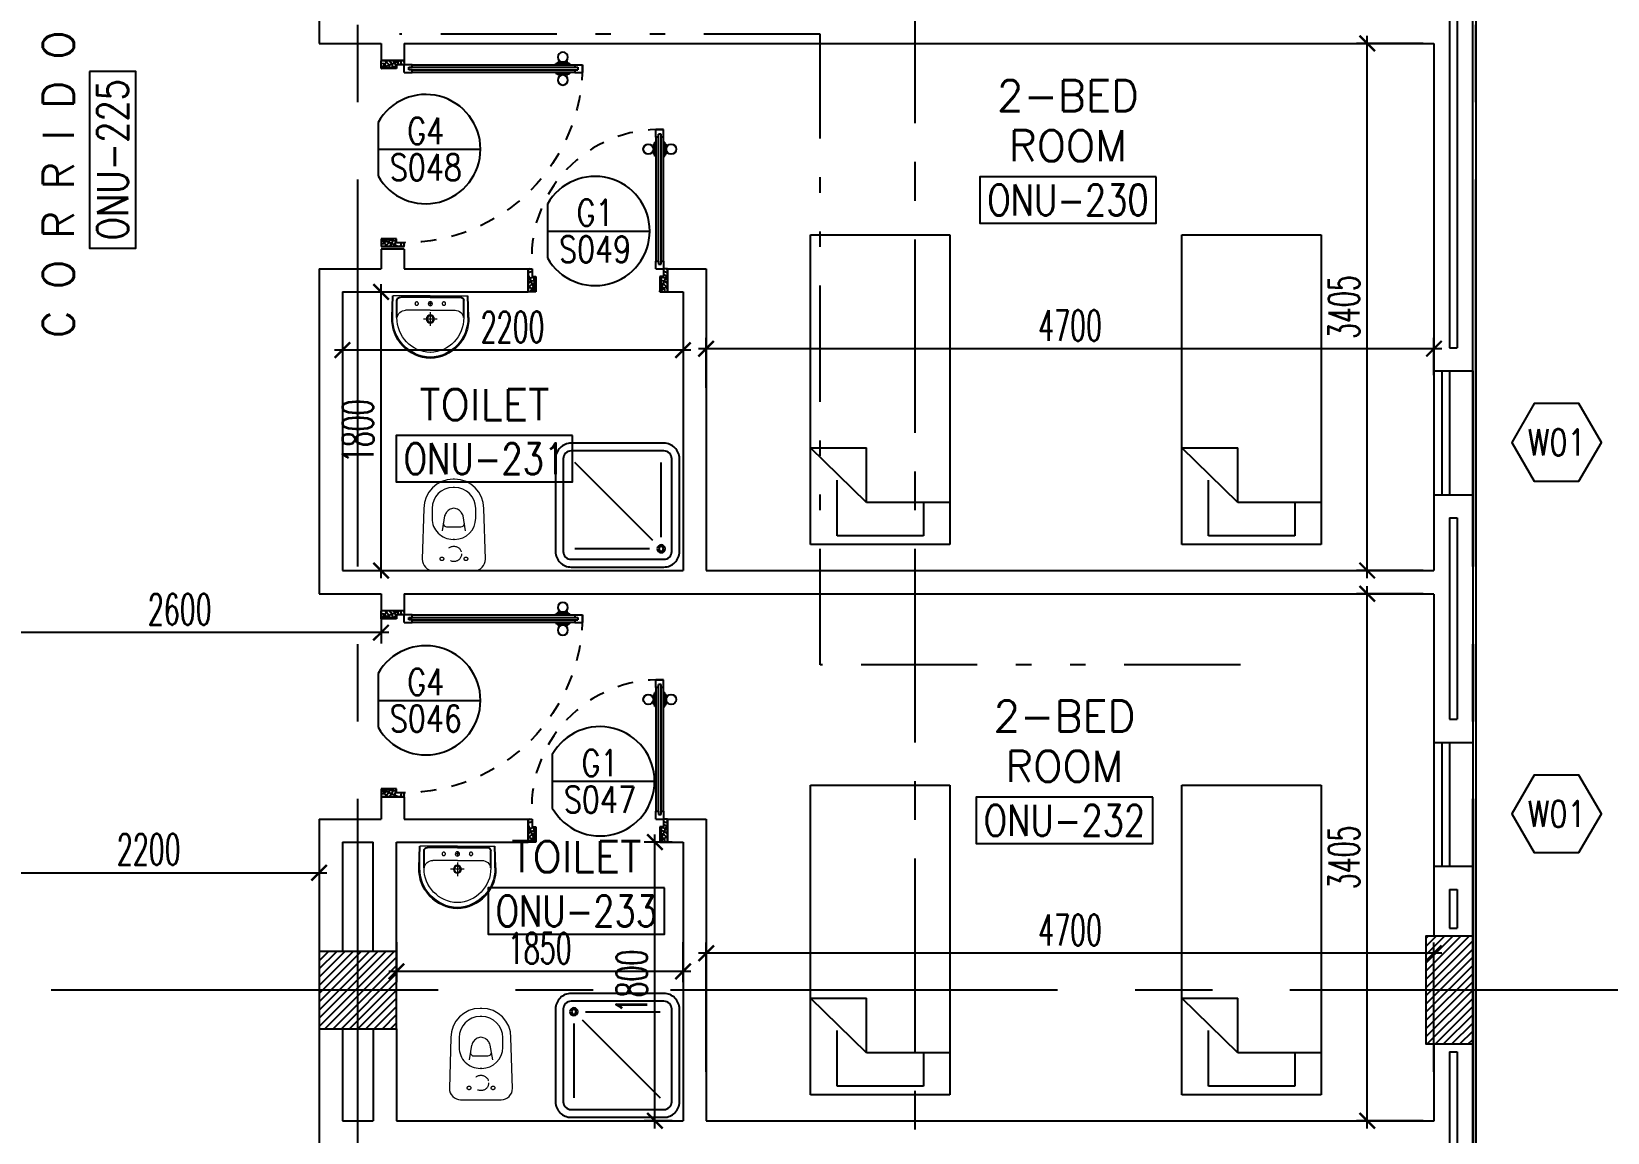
# Model space of a CAD drawing. Extents: x 88808.2 to 88899.2, y 39921.6 to 40001.1.
# Drawn here: x 88883.86 to 88894.04, y 39941.96 to 39949.07 of the extents above; entities that cross this region are included whole.
import ezdxf
from ezdxf.enums import TextEntityAlignment as Align

# ---------------------------------------------------------------- set-up
doc = ezdxf.new("R2010")
doc.units = 0
doc.header["$MEASUREMENT"] = 0
doc.header["$PDMODE"] = 34
for name, pattern in [('2DASHES', [1.7, 0.75, -0.25, 0.1, -0.25, 0.1, -0.25]), ('CENTER', [2, 1.25, -0.25, 0.25, -0.25]), ('CENTERX2', [4, 2.5, -0.5, 0.5, -0.5]), ('DASHED', [0.75, 0.5, -0.25]), ('HIDDEN', [0.375, 0.25, -0.125]), ('HIDDEN2', [0.1875, 0.125, -0.0625])]:
    doc.linetypes.add(name, pattern=pattern)
doc.layers.get('0').update_dxf_attribs({"linetype": 'CONTINUOUS'})
doc.layers.get('DEFPOINTS').update_dxf_attribs({"linetype": 'CONTINUOUS'})
for name, color, linetype in [('AXES', 11, 'CENTERX2'), ('AXES1', 11, 'CENTER'), ('COL', 2, 'CONTINUOUS'), ('DIM', 4, 'CONTINUOUS'), ('DOOR', 7, 'CONTINUOUS'), ('DOOR-CR', 4, 'CONTINUOUS'), ('DOOR-NO', 3, 'CONTINUOUS'), ('FIX', 3, 'CONTINUOUS'), ('FUR', 4, 'CONTINUOUS'), ('HAT', 8, 'CONTINUOUS'), ('IND-ES-L', 6, '2DASHES'), ('INSUL', 4, 'CONTINUOUS'), ('ME-FIX', 7, 'CONTINUOUS'), ('RM-BOX', 4, 'CONTINUOUS'), ('RM-NAME', 2, 'CONTINUOUS'), ('RM-NO', 2, 'CONTINUOUS'), ('ROOF', 7, 'CONTINUOUS'), ('WALL', 2, 'CONTINUOUS'), ('WIN', 3, 'CONTINUOUS'), ('WIN-BOX', 3, 'CONTINUOUS'), ('WIN-NO', 5, 'CONTINUOUS')]:
    doc.layers.add(name, color=color, linetype=linetype)
doc.styles.add('ROMANS', font='ROMANS.shx', dxfattribs={"width": 0.6})
doc.dimstyles.new('STANDARD in', dxfattribs={"dimtxt": 0.2, "dimasz": 0.1, "dimexe": 0.07, "dimexo": 0.07, "dimgap": 0.05, "dimtad": 1, "dimdec": 0, "dimlfac": 1000, "dimzin": 0, "dimdsep": 46, "dimtxsty": 'ROMANS', "dimblk": 'ARCHTICK', "dimcen": 0.05, "dimdle": 0.05, "dimclrd": 4, "dimclre": 4, "dimclrt": 2, "dimadec": 0, "dimazin": 0, "dimtfac": 1, "dimtdec": 0, "dimtmove": 2, "dimatfit": 3, "dimfxl": 0, "dimtolj": 1, "dimtzin": 0, "dimarcsym": 0})

# ---------------------------------------------------------------- blocks, each defined once
blk = doc.blocks.new('_ARCHTICK')
at = {"color": 0, "linetype": 'ByBlock', "const_width": 0.15}
blk.add_lwpolyline([(-0.5, -0.5), (0.5, 0.5)], dxfattribs=at)
blk = doc.blocks.new('*D252')
at = {"layer": 'DEFPOINTS', "color": 0, "linetype": 'Continuous'}
for p in [(88883.52, 39945.44), (88886.12, 39945.44), (88883.52, 39945.189)]:
    blk.add_point(p, dxfattribs=at)
at = {"layer": 'DIM', "color": 4, "linetype": 'Continuous', "lineweight": -2}
for p, q in [((88883.52, 39945.37), (88883.52, 39945.119)), ((88886.12, 39945.37), (88886.12, 39945.119)), ((88886.17, 39945.189), (88883.47, 39945.189))]:
    blk.add_line(p, q, dxfattribs=at)
at = {"layer": 'DIM', "color": 4, "linetype": 'Continuous', "lineweight": -2, "xscale": 0.1, "yscale": 0.1, "zscale": 0.1, "rotation": 180}
blk.add_blockref('_ARCHTICK', (88883.52, 39945.189), dxfattribs=at)
at = {"layer": 'DIM', "color": 4, "linetype": 'Continuous', "lineweight": -2, "xscale": 0.1, "yscale": 0.1, "zscale": 0.1}
blk.add_blockref('_ARCHTICK', (88886.12, 39945.189), dxfattribs=at)
at = {"layer": 'DIM', "color": 2, "linetype": 'Continuous', "insert": (88884.82, 39945.339), "char_height": 0.2, "attachment_point": 5, "style": 'ROMANS'}
blk.add_mtext('\\A1;2600', dxfattribs=at)
blk = doc.blocks.new('*D584')
at = {"layer": 'DEFPOINTS', "color": 0, "linetype": 'Continuous'}
for p in [(88883.52, 39943.907), (88885.72, 39943.712), (88885.72, 39943.638)]:
    blk.add_point(p, dxfattribs=at)
at = {"layer": 'DIM', "color": 4, "linetype": 'Continuous', "lineweight": -2}
for p, q in [((88883.52, 39943.837), (88883.52, 39943.568)), ((88883.47, 39943.638), (88885.77, 39943.638)), ((88885.72, 39943.642), (88885.72, 39943.568))]:
    blk.add_line(p, q, dxfattribs=at)
at = {"layer": 'DIM', "color": 4, "linetype": 'Continuous', "lineweight": -2, "xscale": 0.1, "yscale": 0.1, "zscale": 0.1, "rotation": 180}
blk.add_blockref('_ARCHTICK', (88883.52, 39943.638), dxfattribs=at)
at = {"layer": 'DIM', "color": 4, "linetype": 'Continuous', "lineweight": -2, "xscale": 0.1, "yscale": 0.1, "zscale": 0.1}
blk.add_blockref('_ARCHTICK', (88885.72, 39943.638), dxfattribs=at)
at = {"layer": 'DIM', "color": 2, "linetype": 'Continuous', "insert": (88884.62, 39943.788), "char_height": 0.2, "attachment_point": 5, "style": 'ROMANS'}
blk.add_mtext('\\A1;2200', dxfattribs=at)
blk = doc.blocks.new('*D209')
at = {"layer": 'DEFPOINTS', "color": 0, "linetype": 'Continuous'}
for p in [(88885.87, 39947.39), (88886.121, 39947.39), (88885.87, 39945.59)]:
    blk.add_point(p, dxfattribs=at)
at = {"layer": 'DIM', "color": 4, "linetype": 'Continuous', "lineweight": -2}
for p, q in [((88886.121, 39945.54), (88886.121, 39947.44)), ((88885.94, 39947.39), (88886.191, 39947.39)), ((88885.94, 39945.59), (88886.191, 39945.59))]:
    blk.add_line(p, q, dxfattribs=at)
at = {"layer": 'DIM', "color": 4, "linetype": 'Continuous', "lineweight": -2, "xscale": 0.1, "yscale": 0.1, "zscale": 0.1}
for p, rotation in [((88886.121, 39947.39), 90), ((88886.121, 39945.59), 270)]:
    blk.add_blockref('_ARCHTICK', p, dxfattribs=dict(at, rotation=rotation))
at = {"layer": 'DIM', "color": 2, "linetype": 'Continuous', "insert": (88885.971, 39946.49), "char_height": 0.2, "attachment_point": 5, "rotation": 90, "style": 'ROMANS'}
blk.add_mtext('\\A1;1800', dxfattribs=at)
blk = doc.blocks.new('*D388')
at = {"layer": 'DEFPOINTS', "color": 0, "linetype": 'Continuous'}
for p in [(88885.87, 39947.014), (88885.87, 39947.014), (88888.07, 39947.014)]:
    blk.add_point(p, dxfattribs=at)
at = {"layer": 'DIM', "color": 4, "linetype": 'Continuous', "lineweight": -2}
blk.add_line((88888.12, 39947.014), (88885.82, 39947.014), dxfattribs=at)
at = {"layer": 'DIM', "color": 4, "linetype": 'Continuous', "lineweight": -2, "xscale": 0.1, "yscale": 0.1, "zscale": 0.1, "rotation": 180}
blk.add_blockref('_ARCHTICK', (88885.87, 39947.014), dxfattribs=at)
at = {"layer": 'DIM', "color": 4, "linetype": 'Continuous', "lineweight": -2, "xscale": 0.1, "yscale": 0.1, "zscale": 0.1}
blk.add_blockref('_ARCHTICK', (88888.07, 39947.014), dxfattribs=at)
at = {"layer": 'DIM', "color": 2, "linetype": 'Continuous', "insert": (88886.97, 39947.164), "char_height": 0.2, "attachment_point": 5, "style": 'ROMANS'}
blk.add_mtext('\\A1;2200', dxfattribs=at)
blk = doc.blocks.new('*D389')
at = {"layer": 'DEFPOINTS', "color": 0, "linetype": 'Continuous'}
for p in [(88888.22, 39947.023), (88892.92, 39946.783), (88888.22, 39946.7)]:
    blk.add_point(p, dxfattribs=at)
at = {"layer": 'DIM', "color": 4, "linetype": 'Continuous', "lineweight": -2}
for p, q in [((88892.97, 39947.023), (88888.17, 39947.023)), ((88888.22, 39946.77), (88888.22, 39947.093)), ((88892.92, 39946.853), (88892.92, 39947.093))]:
    blk.add_line(p, q, dxfattribs=at)
at = {"layer": 'DIM', "color": 4, "linetype": 'Continuous', "lineweight": -2, "xscale": 0.1, "yscale": 0.1, "zscale": 0.1, "rotation": 180}
blk.add_blockref('_ARCHTICK', (88888.22, 39947.023), dxfattribs=at)
at = {"layer": 'DIM', "color": 4, "linetype": 'Continuous', "lineweight": -2, "xscale": 0.1, "yscale": 0.1, "zscale": 0.1}
blk.add_blockref('_ARCHTICK', (88892.92, 39947.023), dxfattribs=at)
at = {"layer": 'DIM', "color": 2, "linetype": 'Continuous', "insert": (88890.57, 39947.173), "char_height": 0.2, "attachment_point": 5, "style": 'ROMANS'}
blk.add_mtext('\\A1;4700', dxfattribs=at)
blk = doc.blocks.new('*D207')
at = {"layer": 'DEFPOINTS', "color": 0, "linetype": 'Continuous'}
for p in [(88887.889, 39943.835), (88888.07, 39943.835), (88888.07, 39942.035)]:
    blk.add_point(p, dxfattribs=at)
at = {"layer": 'DIM', "color": 4, "linetype": 'Continuous', "lineweight": -2}
for p, q in [((88887.889, 39941.985), (88887.889, 39943.885)), ((88888, 39943.835), (88887.819, 39943.835)), ((88888, 39942.035), (88887.819, 39942.035))]:
    blk.add_line(p, q, dxfattribs=at)
at = {"layer": 'DIM', "color": 4, "linetype": 'Continuous', "lineweight": -2, "xscale": 0.1, "yscale": 0.1, "zscale": 0.1}
for p, rotation in [((88887.889, 39943.835), 90), ((88887.889, 39942.035), 270)]:
    blk.add_blockref('_ARCHTICK', p, dxfattribs=dict(at, rotation=rotation))
at = {"layer": 'DIM', "color": 2, "linetype": 'Continuous', "insert": (88887.739, 39942.935), "char_height": 0.2, "attachment_point": 5, "rotation": 90, "style": 'ROMANS'}
blk.add_mtext('\\A1;1800', dxfattribs=at)
blk = doc.blocks.new('*D383')
at = {"layer": 'DEFPOINTS', "color": 0, "linetype": 'Continuous'}
for p in [(88886.22, 39943.26), (88888.07, 39943.26), (88886.22, 39943)]:
    blk.add_point(p, dxfattribs=at)
at = {"layer": 'DIM', "color": 4, "linetype": 'Continuous', "lineweight": -2}
for p, q in [((88886.22, 39943.19), (88886.22, 39942.93)), ((88888.07, 39943.19), (88888.07, 39942.93)), ((88888.12, 39943), (88886.17, 39943))]:
    blk.add_line(p, q, dxfattribs=at)
at = {"layer": 'DIM', "color": 4, "linetype": 'Continuous', "lineweight": -2, "xscale": 0.1, "yscale": 0.1, "zscale": 0.1, "rotation": 180}
blk.add_blockref('_ARCHTICK', (88886.22, 39943), dxfattribs=at)
at = {"layer": 'DIM', "color": 4, "linetype": 'Continuous', "lineweight": -2, "xscale": 0.1, "yscale": 0.1, "zscale": 0.1}
blk.add_blockref('_ARCHTICK', (88888.07, 39943), dxfattribs=at)
at = {"layer": 'DIM', "color": 2, "linetype": 'Continuous', "insert": (88887.145, 39943.15), "char_height": 0.2, "attachment_point": 5, "style": 'ROMANS'}
blk.add_mtext('\\A1;1850', dxfattribs=at)
blk = doc.blocks.new('*D206')
at = {"layer": 'DEFPOINTS', "color": 0, "linetype": 'Continuous'}
for p in [(88888.22, 39943.118), (88888.22, 39942.281), (88892.92, 39942.281)]:
    blk.add_point(p, dxfattribs=at)
at = {"layer": 'DIM', "color": 4, "linetype": 'Continuous', "lineweight": -2}
for p, q in [((88888.22, 39942.351), (88888.22, 39943.188)), ((88892.92, 39942.351), (88892.92, 39943.188)), ((88892.97, 39943.118), (88888.17, 39943.118))]:
    blk.add_line(p, q, dxfattribs=at)
at = {"layer": 'DIM', "color": 4, "linetype": 'Continuous', "lineweight": -2, "xscale": 0.1, "yscale": 0.1, "zscale": 0.1, "rotation": 180}
blk.add_blockref('_ARCHTICK', (88888.22, 39943.118), dxfattribs=at)
at = {"layer": 'DIM', "color": 4, "linetype": 'Continuous', "lineweight": -2, "xscale": 0.1, "yscale": 0.1, "zscale": 0.1}
blk.add_blockref('_ARCHTICK', (88892.92, 39943.118), dxfattribs=at)
at = {"layer": 'DIM', "color": 2, "linetype": 'Continuous', "insert": (88890.57, 39943.268), "char_height": 0.2, "attachment_point": 5, "style": 'ROMANS'}
blk.add_mtext('\\A1;4700', dxfattribs=at)
blk = doc.blocks.new('SHR1')
at = {"layer": 'FIX'}
for p, q in [((-196, 196), (-700, 700)), ((-143, 218), (-143, 700)), ((-218, 143), (-700, 143))]:
    blk.add_line(p, q, dxfattribs=at)
for points in [[(-825, 125), (-825, 725, -0.414214), (-725, 825), (-125, 825, -0.414214), (-25, 725), (-25, 125, -0.414214), (-125, 25), (-725, 25, -0.414214)], [(-775, 125), (-775, 725, -0.414214), (-725, 775), (-125, 775, -0.414214), (-75, 725), (-75, 125, -0.414214), (-125, 75), (-725, 75, -0.414214)]]:
    blk.add_lwpolyline(points, format="xyb", close=True, dxfattribs=at)
for radius in [25, 15]:
    blk.add_circle((-143, 143), radius, dxfattribs=at)
blk = doc.blocks.new('WC1')
at = {"layer": 'FIX', "lineweight": 20}
for p, q in [((-210, 204), (-538, 194)), ((-475, 141), (-538, 141)), ((-727, 5), (-727, -5)), ((-674, 5), (-674, -5)), ((-534, 24), (-540, 0)), ((-540, 0), (-534, -24)), ((-395, 76), (-490, 60)), ((-339, 5), (-339, -5)), ((-490, -60), (-395, -76)), ((-538, -141), (-475, -141)), ((-538, -194), (-210, -204))]:
    blk.add_line(p, q, dxfattribs=at)
at = {"layer": 'FIX', "linetype": 'Continuous', "lineweight": 20}
blk.add_line((-420, -47), (-420, 45), dxfattribs=at)
at = {"layer": 'FIX', "lineweight": 20}
blk.add_lwpolyline([(-213, -204), (-210, -204, 0.414214), (-137, -131), (-137, 0), (-137, 131, 0.414214), (-210, 204)], format="xyb", dxfattribs=at)
at = {"layer": 'FIX', "linetype": 'HIDDEN2', "lineweight": 20, "ltscale": 0.3}
blk.add_circle((-245, 0), 49.8, dxfattribs=at)
at = {"layer": 'FIX', "linetype": 'HIDDEN', "lineweight": 20, "ltscale": 0.05}
for centre in [(-213, 78), (-213, -77)]:
    blk.add_circle(centre, 11.6, dxfattribs=at)
at = {"layer": 'FIX', "lineweight": 20}
for centre, radius, start, end in [((-538, 5), 189, 90, 180), ((-538, 5), 136, 90, 180), ((-475, 5), 136, 360, 90), ((-473, -7), 68.2, 128.9242, 152.8468), ((-464, -18), 82, 108.496, 128.9242), ((-538, -5), 189, 180, 270), ((-538, -5), 136, 180, 270), ((-473, 7), 68.2, 207.1532, 231.0758), ((-464, 18), 82, 231.0758, 251.504), ((-475, -5), 136, 270, 0)]:
    blk.add_arc(centre, radius, start, end, dxfattribs=at)
at = {"layer": 'FIX', "linetype": 'Continuous', "lineweight": 20}
for centre, start, end in [((-443, 46), 357.6662, 91.6121), ((-442, -46), 268.3879, 2.3338)]:
    blk.add_arc(centre, 22.3, start, end, dxfattribs=at)
blk = doc.blocks.new('LAV1')
at = {"layer": 'FIX', "linetype": 'DASHED', "lineweight": 20, "ltscale": 0.05}
for p, q in [((0, 170), (0, 270)), ((0, 170), (0, 270)), ((50, 220), (-50, 220))]:
    blk.add_line(p, q, dxfattribs=at)
at = {"layer": 'FIX', "linetype": 'ByBlock', "ltscale": 0.3}
for p, q in [((-280, 210), (-275, 50)), ((-245, 210), (-245, 85)), ((245, 210), (245, 85)), ((280, 210), (275, 50)), ((0, 60), (-220, 60)), ((0, 60), (220, 60))]:
    blk.add_line(p, q, dxfattribs=at)
at = {"layer": 'FIX', "linetype": 'Continuous', "lineweight": 20}
for p, q in [((-275, 210), (-275, 50)), ((0, 155), (-181, 155)), ((0, 155), (181, 155)), ((275, 210), (275, 50)), ((0, 50), (-275, 50)), ((0, 50), (-252, 50)), ((0, 50), (275, 50)), ((0, 50), (252, 50))]:
    blk.add_line(p, q, dxfattribs=at)
at = {"layer": 'FIX', "lineweight": 20}
for p, q in [((0, 92), (0, 123)), ((16, 107), (-15, 107))]:
    blk.add_line(p, q, dxfattribs=at)
for centre, radius in [((0, 220), 29.5), ((0, 220), 22.5), ((0, 107), 15.5)]:
    blk.add_circle(centre, radius, dxfattribs=at)
at = {"layer": 'FIX', "linetype": 'HIDDEN', "lineweight": 20, "ltscale": 0.05}
for centre in [(-100, 107), (100, 107)]:
    blk.add_circle(centre, 12.4, dxfattribs=at)
at = {"layer": 'FIX', "linetype": 'ByBlock', "ltscale": 0.3}
for centre, radius, start, end in [((7, 220), 287, 91.3776, 182.0064), ((-7, 220), 287, 357.9936, 88.6224), ((-220, 85), 24.9, 179.7021, 269.9486), ((220, 85), 24.9, 270.0514, 0.2979)]:
    blk.add_arc(centre, radius, start, end, dxfattribs=at)
at = {"layer": 'FIX', "linetype": 'Continuous', "lineweight": 20}
for centre, radius, start, end in [((8, 217), 283, 91.6988, 181.351), ((8, 212), 253, 91.7328, 180.4884), ((-8, 217), 283, 358.649, 88.3012), ((-8, 212), 253, 359.5116, 88.2672), ((-179, 222), 66.9, 190.2006, 268.0786), ((179, 222), 66.9, 271.9214, 349.7994)]:
    blk.add_arc(centre, radius, start, end, dxfattribs=at)
blk = doc.blocks.new('RM1')
at = {"layer": 'RM-BOX'}
blk.add_lwpolyline([(570, -200), (-570, -200), (-570, -500), (570, -500)], close=True, dxfattribs=at)
at = {"layer": 'RM-NAME', "style": 'ROMANS'}
for tag, p in [('ROOMNAME1', (0, 324)), ('ROOMNAME2', (0, 0))]:
    blk.add_attdef(tag, text='', height=200, dxfattribs=at).set_placement(p, align=Align.MIDDLE)
at = {"layer": 'RM-NO', "style": 'ROMANS', "width": 0.8}
blk.add_attdef('ROOMNO', text='', height=200, dxfattribs=at).set_placement((0, -350), align=Align.MIDDLE)
blk = doc.blocks.new('DOOR90')
at = {"layer": 'DOOR', "linetype": 'ByBlock'}
for p, q in [((0, 0), (-150, 0)), ((-200, -25), (-1000, -25)), ((-200, -42), (-1000, -42)), ((-200, -58), (-1000, -58)), ((-1000, -75), (-200, -75))]:
    blk.add_line(p, q, dxfattribs=at)
at = {"layer": 'DOOR', "color": 0, "linetype": 'ByBlock'}
for p, q in [((-150, 0), (-150, -25)), ((-150, 0), (0, 0)), ((0, -50), (0, 0)), ((-1050, -25), (-1050, -75)), ((-1050, -75), (-1050, -25)), ((-1000, -25), (-1050, -25)), ((-1000, -75), (-1050, -75)), ((-1020, -42), (-1020, -58)), ((-1000, -42), (-1020, -42)), ((-1000, -58), (-1020, -58)), ((-1000, -25), (-1000, -42)), ((-1000, -58), (-1000, -75)), ((-968, -25), (-968, -18)), ((-878, -18), (-968, -18)), ((-968, -75), (-968, -82)), ((-878, -82), (-968, -82)), ((-955, -18), (-955, -9)), ((-955, -9), (-890, -9)), ((-955, -18), (-890, -18)), ((-955, -82), (-955, -91)), ((-955, -82), (-890, -82)), ((-955, -91), (-890, -91)), ((-890, -18), (-890, -9)), ((-890, -82), (-890, -91)), ((-878, -25), (-878, -18)), ((-878, -75), (-878, -82)), ((-200, -42), (-200, -25)), ((-200, -25), (-150, -25)), ((-180, -42), (-200, -42)), ((-200, -75), (-200, -58)), ((-200, -58), (-180, -58)), ((-150, -75), (-200, -75)), ((-180, -58), (-180, -42)), ((-150, -75), (-150, -25)), ((-150, -25), (-100, -25)), ((-100, -25), (-100, -50)), ((-100, -50), (0, -50)), ((-150, -900), (-150, -875)), ((-150, -875), (-100, -875)), ((0, -900), (-150, -900)), ((-150, -900), (0, -900)), ((-100, -850), (0, -850)), ((-100, -875), (-100, -850)), ((0, -850), (0, -900))]:
    blk.add_line(p, q, dxfattribs=at)
at = {"layer": 'DOOR', "color": 9, "linetype": 'ByBlock'}
for p, q in [((0, -50), (-114, 0)), ((0, -50), (-40, 0)), ((0, -50), (-100, -37)), ((0, -850), (-114, -900)), ((0, -850), (-100, -863)), ((0, -850), (-40, -900))]:
    blk.add_line(p, q, dxfattribs=at)
at = {"layer": 'DOOR', "color": 0, "linetype": 'ByBlock'}
for centre in [(-923, 24), (-923, -124)]:
    blk.add_circle(centre, 32.4, dxfattribs=at)
at = {"layer": 'DOOR', "color": 9, "linetype": 'ByBlock'}
for centre, radius, start, end in [((0, -50), 74.4, 137.7764, 180), ((0, -50), 54.4, 113.2074, 180), ((0, -50), 154, 161.1053, 166.2858), ((0, -50), 134, 158.1598, 169.28), ((0, -50), 114, 154.0838, 167.3774), ((0, -50), 94.4, 148.0182, 180), ((0, -50), 34.4, 90, 180), ((0, -50), 14.4, 90, 180), ((0, -850), 154, 193.7142, 198.8947), ((0, -850), 134, 190.72, 201.8402), ((0, -850), 94.4, 180, 211.9818), ((0, -850), 74.4, 180, 222.2236), ((0, -850), 54.4, 180, 246.7926), ((0, -850), 34.4, 180, 270), ((0, -850), 14.4, 180, 270)]:
    blk.add_arc(centre, radius, start, end, dxfattribs=at)
at = {"layer": 'DOOR', "linetype": 'HIDDEN', "ltscale": 0.5}
blk.add_arc((-222, -50), 828, 178.2701, 275.003, dxfattribs=at)
blk = doc.blocks.new('AH20A')
at = {"layer": 'FUR'}
for p, q in [((0, 0.5), (0, -0.5)), ((1, 0.5), (0, 0.5)), ((0.1358, 0.5), (0.1358, -0.0987)), ((1, -0.5), (1, 0.5)), ((0.1358, 0.3112), (0.0277, 0.3112)), ((0.0277, 0.3112), (0.0277, -0.3087)), ((0.1358, -0.0987), (0.3125, -0.5)), ((0.1358, -0.0987), (0.3125, -0.0987)), ((0.3125, -0.5), (0.3125, -0.0987)), ((0.0277, -0.3087), (0.2076, -0.3087)), ((0, -0.5), (1, -0.5))]:
    blk.add_line(p, q, dxfattribs=at)
blk = doc.blocks.new('DOOR100')
at = {"layer": 'DOOR', "color": 0, "linetype": 'ByBlock'}
for p, q in [((-76, 1251), (-76, 1301)), ((-76, 1301), (-26, 1301)), ((-26, 1301), (-76, 1301)), ((-59, 1251), (-76, 1251)), ((-59, 1251), (-59, 1271)), ((-43, 1271), (-59, 1271)), ((-43, 1251), (-43, 1271)), ((-26, 1251), (-43, 1251)), ((-26, 1251), (-26, 1301)), ((-92, 1206), (-92, 1141)), ((-83, 1206), (-92, 1206)), ((-83, 1141), (-92, 1141)), ((-83, 1129), (-83, 1219)), ((-76, 1219), (-83, 1219)), ((-83, 1206), (-83, 1141)), ((-76, 1129), (-83, 1129)), ((-26, 1219), (-19, 1219)), ((-26, 1129), (-19, 1129)), ((-19, 1129), (-19, 1219)), ((-19, 1206), (-19, 1141)), ((-19, 1206), (-10, 1206)), ((-19, 1141), (-10, 1141)), ((-10, 1206), (-10, 1141)), ((-1201, 0), (-1201, 150)), ((-1201, 150), (-1176, 150)), ((-1201, 150), (-1201, 0)), ((-1176, 150), (-1176, 100)), ((-76, 200), (-59, 200)), ((-76, 150), (-76, 200)), ((-76, 150), (-26, 150)), ((-59, 200), (-59, 180)), ((-59, 180), (-43, 180)), ((-43, 200), (-26, 200)), ((-43, 180), (-43, 200)), ((-26, 200), (-26, 150)), ((-1, 150), (-26, 150)), ((-26, 150), (-26, 100)), ((-1, 150), (-1, 0)), ((-1151, 0), (-1201, 0)), ((-1176, 100), (-1151, 100)), ((-1151, 100), (-1151, 0)), ((-51, 100), (-51, 0)), ((-26, 100), (-51, 100)), ((-51, 0), (-1, 0))]:
    blk.add_line(p, q, dxfattribs=at)
at = {"layer": 'DOOR', "linetype": 'ByBlock'}
for p, q in [((-76, 1251), (-76, 200)), ((-59, 200), (-59, 1251)), ((-43, 200), (-43, 1251)), ((-26, 200), (-26, 1251))]:
    blk.add_line(p, q, dxfattribs=at)
at = {"layer": 'DOOR', "color": 9, "linetype": 'ByBlock'}
for p, q in [((-1151, 0), (-1201, 114)), ((-51, 0), (-1, 114)), ((-1151, 0), (-1201, 40)), ((-1151, 0), (-1164, 100)), ((-51, 0), (-38, 100)), ((-51, 0), (-1, 40))]:
    blk.add_line(p, q, dxfattribs=at)
at = {"layer": 'DOOR', "color": 0, "linetype": 'ByBlock'}
for centre in [(-125, 1174), (22, 1174)]:
    blk.add_circle(centre, 32.4, dxfattribs=at)
at = {"layer": 'DOOR', "linetype": 'HIDDEN', "ltscale": 0.5}
blk.add_arc((-27, 152), 1149, 89.961, 180.0931, dxfattribs=at)
at = {"layer": 'DOOR', "color": 9, "linetype": 'ByBlock'}
for centre, radius, start, end in [((-1151, 0), 154, 103.7142, 108.8947), ((-1151, 0), 134, 100.72, 111.8402), ((-51, 0), 134, 68.1598, 79.28), ((-51, 0), 114, 64.0838, 77.3774), ((-51, 0), 154, 71.1053, 76.2858), ((-1151, 0), 94.4, 90, 121.9818), ((-1151, 0), 74.4, 90, 132.2236), ((-1151, 0), 54.4, 90, 156.7926), ((-1151, 0), 34.4, 90, 180), ((-1151, 0), 14.4, 90, 180), ((-51, 0), 94.4, 58.0182, 90), ((-51, 0), 74.4, 47.7764, 90), ((-51, 0), 54.4, 23.2074, 90), ((-51, 0), 34.4, 0, 90), ((-51, 0), 14.4, 0, 90)]:
    blk.add_arc(centre, radius, start, end, dxfattribs=at)
blk = doc.blocks.new('DD1')
at = {"layer": 'DOOR-CR'}
blk.add_line((-308, 0), (353, 0), dxfattribs=at)
blk.add_lwpolyline([(-308, -173, 3.820224), (-308, 173)], format="xyb", close=True, dxfattribs=at)
at = {"layer": 'DOOR-NO', "style": 'ROMANS', "width": 0.8}
for tag, p in [('G', (0, 142)), ('000', (0, -141))]:
    blk.add_attdef(tag, text='', height=204, dxfattribs=at).set_placement(p, align=Align.MIDDLE)
blk = doc.blocks.new('COL50')
at = {"layer": 'COL'}
blk.add_lwpolyline([(-250, 250), (-250, -250), (250, -250), (250, 250)], close=True, dxfattribs=at)
blk = doc.blocks.new('*X32')
at = {"color": 0}
for p, q in [((203889, 132665), (204373, 133150)), ((203889, 132718), (204320, 133150)), ((203889, 132771), (204267, 133150)), ((203889, 132824), (204214, 133150)), ((203889, 132877), (204161, 133150)), ((203889, 132930), (204108, 133150)), ((203889, 132983), (204055, 133150)), ((203889, 133036), (204002, 133150)), ((203889, 133089), (203949, 133150)), ((203889, 133143), (203896, 133150)), ((203926, 132650), (204389, 133112)), ((203979, 132650), (204389, 133059)), ((204032, 132650), (204389, 133006)), ((204085, 132650), (204389, 132953)), ((204138, 132650), (204389, 132900)), ((204191, 132650), (204389, 132847)), ((204244, 132650), (204389, 132794)), ((204297, 132650), (204389, 132741)), ((204350, 132650), (204389, 132688))]:
    blk.add_line(p, q, dxfattribs=at)
blk = doc.blocks.new('*D208')
at = {"layer": 'DEFPOINTS', "color": 0, "linetype": 'Continuous'}
for p in [(88892.489, 39948.995), (88892.92, 39948.995), (88892.92, 39945.59)]:
    blk.add_point(p, dxfattribs=at)
at = {"layer": 'DIM', "color": 4, "linetype": 'Continuous', "lineweight": -2}
for p, q in [((88892.489, 39945.54), (88892.489, 39949.045)), ((88892.85, 39948.995), (88892.419, 39948.995)), ((88892.85, 39945.59), (88892.419, 39945.59))]:
    blk.add_line(p, q, dxfattribs=at)
at = {"layer": 'DIM', "color": 4, "linetype": 'Continuous', "lineweight": -2, "xscale": 0.1, "yscale": 0.1, "zscale": 0.1}
for p, rotation in [((88892.489, 39948.995), 90), ((88892.489, 39945.59), 270)]:
    blk.add_blockref('_ARCHTICK', p, dxfattribs=dict(at, rotation=rotation))
at = {"layer": 'DIM', "color": 2, "linetype": 'Continuous', "insert": (88892.339, 39947.292), "char_height": 0.2, "attachment_point": 5, "rotation": 90, "style": 'ROMANS'}
blk.add_mtext('\\A1;3405', dxfattribs=at)
blk = doc.blocks.new('*D205')
at = {"layer": 'DEFPOINTS', "color": 0, "linetype": 'Continuous'}
for p in [(88892.489, 39945.44), (88892.92, 39945.44), (88892.92, 39942.035)]:
    blk.add_point(p, dxfattribs=at)
at = {"layer": 'DIM', "color": 4, "linetype": 'Continuous', "lineweight": -2}
for p, q in [((88892.489, 39941.985), (88892.489, 39945.49)), ((88892.85, 39945.44), (88892.419, 39945.44)), ((88892.85, 39942.035), (88892.419, 39942.035))]:
    blk.add_line(p, q, dxfattribs=at)
at = {"layer": 'DIM', "color": 4, "linetype": 'Continuous', "lineweight": -2, "xscale": 0.1, "yscale": 0.1, "zscale": 0.1}
for p, rotation in [((88892.489, 39945.44), 90), ((88892.489, 39942.035), 270)]:
    blk.add_blockref('_ARCHTICK', p, dxfattribs=dict(at, rotation=rotation))
at = {"layer": 'DIM', "color": 2, "linetype": 'Continuous', "insert": (88892.339, 39943.737), "char_height": 0.2, "attachment_point": 5, "rotation": 90, "style": 'ROMANS'}
blk.add_mtext('\\A1;3405', dxfattribs=at)
blk = doc.blocks.new('C11')
at = {"layer": 'HAT'}
h = blk.add_hatch(dxfattribs=at)
h.set_pattern_fill('ANSI31', color=256, scale=300, style=0)
h.set_pattern_definition([(45, (-248556.182, -75061.005), (-26.5165043, 26.5165043), [])])
h.paths.add_polyline_path([(300, 700), (0, 700), (0, 350), (300, 350)])
h.paths.add_polyline_path([(300, 350), (0, 350), (0, 0), (300, 0)])
at = {"layer": 'COL'}
blk.add_lwpolyline([(300, 700), (300, 0), (0, 0), (0, 700)], close=True, dxfattribs=at)
blk = doc.blocks.new('WW1')
at = {"layer": 'WIN-BOX'}
blk.add_lwpolyline([(144, -250), (289, 0), (144, 250), (-144, 250), (-289, 0), (-144, -250)], close=True, dxfattribs=at)
at = {"layer": 'WIN-NO', "style": 'ROMANS', "width": 0.8}
blk.add_attdef('W00', text='', height=170, dxfattribs=at).set_placement((0, 0), align=Align.MIDDLE)
blk = doc.blocks.new('A$C16F26542')
at = {"layer": 'IND-ES-L'}
blk.add_lwpolyline([(73.19, 16.751), (70.475, 16.751), (70.475, 20.826), (67.759, 20.826)], dxfattribs=at)

msp = doc.modelspace()

# ---------------------------------------------------------------- linework, layer by layer
at = {"layer": 'AXES'}
for p, q in [((88885.9703, 39921.6153), (88885.9703, 40000.4279)), ((88893.1703, 39921.6153), (88893.1703, 40000.0779)), ((88893.1903, 39921.6153), (88893.1903, 40000.0779)), ((88898.4894, 39942.8796), (88876.9703, 39942.8796))]:
    msp.add_line(p, q, dxfattribs=at)
at = {"layer": 'AXES1'}
msp.add_line((88889.5703, 39928.4796), (88889.5703, 39987.2996), dxfattribs=at)
at = {"layer": 'INSUL'}
for p, q in [((88893.0203, 39949.7296), (88893.0203, 39947.0296)), ((88893.0703, 39949.7296), (88893.0703, 39947.0296)), ((88893.0203, 39947.0296), (88893.0703, 39947.0296)), ((88893.0203, 39945.9296), (88893.0703, 39945.9296)), ((88893.0203, 39945.9296), (88893.0203, 39944.6296)), ((88893.0703, 39945.9296), (88893.0703, 39944.6296)), ((88893.0203, 39944.6296), (88893.0703, 39944.6296)), ((88893.0203, 39943.5296), (88893.0703, 39943.5296)), ((88893.0203, 39943.5296), (88893.0203, 39943.2796)), ((88893.0703, 39943.5296), (88893.0703, 39943.2796)), ((88893.0203, 39943.2796), (88893.0703, 39943.2796)), ((88893.0203, 39942.4796), (88893.0203, 39939.8296)), ((88893.0203, 39942.4796), (88893.0703, 39942.4796)), ((88893.0703, 39942.4796), (88893.0703, 39939.8296))]:
    msp.add_line(p, q, dxfattribs=at)
at = {"layer": 'ROOF'}
msp.add_line((88893.1903, 39949.7296), (88893.1903, 39936.0796), dxfattribs=at)
at = {"layer": 'WALL', "linetype": 'ByBlock'}
for p, q in [((88885.7203, 39951.0946), (88885.7203, 39948.9946)), ((88893.1703, 39946.8796), (88893.1703, 39949.7296)), ((88885.7203, 39948.9946), (88886.1203, 39948.9946)), ((88885.7203, 39948.9946), (88886.1203, 39948.9946)), ((88886.1203, 39948.9946), (88886.1203, 39948.8841)), ((88886.2703, 39948.9946), (88892.9203, 39948.9946)), ((88886.2703, 39948.9946), (88886.2703, 39948.8841)), ((88892.9203, 39948.9946), (88892.9203, 39946.8796)), ((88886.2703, 39948.8841), (88886.1203, 39948.8841)), ((88886.1203, 39947.6671), (88886.1203, 39947.5396)), ((88886.2703, 39947.6671), (88886.1203, 39947.6671)), ((88886.2703, 39947.6671), (88886.2703, 39947.5396)), ((88885.7203, 39947.5396), (88885.7203, 39945.4396)), ((88885.7203, 39947.5396), (88886.1203, 39947.5396)), ((88886.2703, 39947.5396), (88887.0703, 39947.5396)), ((88887.0703, 39947.5396), (88887.0703, 39947.3896)), ((88887.9703, 39947.5396), (88888.2203, 39947.5396)), ((88887.9703, 39947.5396), (88887.9703, 39947.3896)), ((88888.2203, 39947.5396), (88888.2203, 39945.5896)), ((88885.8703, 39947.3896), (88885.8703, 39945.5896)), ((88885.8703, 39947.3896), (88887.0703, 39947.3896)), ((88887.9703, 39947.3896), (88888.0703, 39947.3896)), ((88888.0703, 39947.3896), (88888.0703, 39945.5896)), ((88893.1669, 39947.0296), (88893.1703, 39947.0296)), ((88892.9203, 39946.8796), (88893.1703, 39946.8796)), ((88892.9203, 39946.0796), (88892.9203, 39945.5896)), ((88892.9203, 39946.0796), (88893.1703, 39946.0796)), ((88893.1703, 39946.0796), (88893.1703, 39944.4796)), ((88893.1669, 39945.9296), (88893.1703, 39945.9296)), ((88885.8703, 39945.5896), (88888.0703, 39945.5896)), ((88888.2203, 39945.5896), (88892.9203, 39945.5896)), ((88885.7203, 39945.4396), (88886.1203, 39945.4396)), ((88885.7203, 39945.4396), (88886.1203, 39945.4396)), ((88886.1203, 39945.4396), (88886.1203, 39945.3291)), ((88886.2703, 39945.4396), (88892.9203, 39945.4396)), ((88886.2703, 39945.4396), (88886.2703, 39945.3291)), ((88892.9203, 39945.4377), (88892.9203, 39944.4796)), ((88886.2703, 39945.3291), (88886.1203, 39945.3291)), ((88893.1669, 39944.6296), (88893.1703, 39944.6296)), ((88892.9203, 39944.4796), (88893.1703, 39944.4796)), ((88886.1203, 39944.1291), (88886.1203, 39943.9846)), ((88886.2703, 39944.1291), (88886.1203, 39944.1291)), ((88886.2703, 39944.1291), (88886.2703, 39943.9846)), ((88885.7203, 39943.9846), (88885.7203, 39941.8846)), ((88885.7203, 39943.9846), (88886.1203, 39943.9846)), ((88886.2703, 39943.9846), (88887.0703, 39943.9846)), ((88887.0703, 39943.9846), (88887.0703, 39943.8346)), ((88887.9703, 39943.9846), (88888.2203, 39943.9846)), ((88887.9703, 39943.9846), (88887.9703, 39943.8346)), ((88888.2203, 39943.9846), (88888.2203, 39942.0346)), ((88885.8703, 39943.8346), (88886.0703, 39943.8346)), ((88885.8703, 39943.8346), (88885.8703, 39943.1296)), ((88885.8703, 39943.8346), (88886.0703, 39943.8346)), ((88886.0703, 39943.1296), (88886.0703, 39943.8346)), ((88886.2203, 39943.1296), (88886.2203, 39943.8346)), ((88886.2203, 39943.8346), (88887.0703, 39943.8346)), ((88887.9703, 39943.8346), (88888.0703, 39943.8346)), ((88888.0703, 39943.8346), (88888.0703, 39942.0346)), ((88892.9203, 39943.6796), (88892.9203, 39943.2296)), ((88892.9203, 39943.6796), (88893.1703, 39943.6796)), ((88893.1703, 39943.6796), (88893.1703, 39939.6796)), ((88893.1669, 39943.5296), (88893.1703, 39943.5296)), ((88885.8703, 39942.6296), (88885.8703, 39942.0346)), ((88886.0703, 39942.6296), (88886.0703, 39942.0346)), ((88886.2203, 39942.6296), (88886.2203, 39942.0346)), ((88892.9203, 39942.5296), (88892.9203, 39942.0327)), ((88885.8703, 39942.0346), (88886.0703, 39942.0346)), ((88885.8703, 39942.0346), (88886.0703, 39942.0346)), ((88886.2203, 39942.0346), (88888.0703, 39942.0346)), ((88888.2203, 39942.0346), (88892.9203, 39942.0346))]:
    msp.add_line(p, q, dxfattribs=at)
at = {"layer": 'WIN'}
for p, q in [((88892.9203, 39946.8796), (88892.9203, 39946.0796)), ((88892.9703, 39946.8796), (88892.9703, 39946.0796)), ((88893.0203, 39946.8796), (88893.0203, 39946.0796)), ((88893.1703, 39946.8796), (88893.1703, 39946.0796)), ((88892.9203, 39944.4796), (88892.9203, 39943.6796)), ((88892.9703, 39944.4796), (88892.9703, 39943.6796)), ((88893.0203, 39944.4796), (88893.0203, 39943.6796)), ((88893.1703, 39944.4796), (88893.1703, 39943.6796))]:
    msp.add_line(p, q, dxfattribs=at)

# ---------------------------------------------------------------- block references
at = {"layer": 'COL', "xscale": 0.001, "yscale": 0.001, "zscale": 0.001}
for name, p in [('C11', (88892.8703, 39942.5296)), ('COL50', (88885.9703, 39942.8796)), ('COL50', (88885.9703, 39942.8796))]:
    msp.add_blockref(name, p, dxfattribs=at)
at = {"layer": 'DOOR', "color": 0, "linetype": 'ByBlock', "yscale": 0.001, "zscale": 0.001, "rotation": 270}
for name, p, xscale in [('DOOR100', (88886.1203, 39948.8841), -0.001), ('DOOR90', (88887.9703, 39947.3896), 0.001), ('DOOR100', (88886.1203, 39945.3301), -0.001), ('DOOR90', (88887.9703, 39943.8346), 0.001)]:
    msp.add_blockref(name, p, dxfattribs=dict(at, xscale=xscale))
at = {"layer": 'DOOR-NO'}
ref = msp.add_blockref('DD1', (88886.4091, 39948.3125), dxfattribs=dict(at, xscale=0.001, yscale=0.001, zscale=0.001))
ref.add_attrib('G', 'G4', dxfattribs={"height": 0.17, "style": 'ROMANS', "width": 0.8}).set_placement((88886.4091, 39948.4305), align=Align.MIDDLE)
ref.add_attrib('000', 'S048', dxfattribs={"height": 0.17, "style": 'ROMANS', "width": 0.8}).set_placement((88886.4091, 39948.1946), align=Align.MIDDLE)
ref = msp.add_blockref('DD1', (88887.5023, 39947.7836), dxfattribs=dict(at, xscale=0.001, yscale=0.001, zscale=0.001))
ref.add_attrib('G', 'G1', dxfattribs={"height": 0.17, "style": 'ROMANS', "width": 0.8}).set_placement((88887.5023, 39947.9015), align=Align.MIDDLE)
ref.add_attrib('000', 'S049', dxfattribs={"height": 0.17, "style": 'ROMANS', "width": 0.8}).set_placement((88887.5023, 39947.6657), align=Align.MIDDLE)
ref = msp.add_blockref('DD1', (88886.4091, 39944.7515), dxfattribs=dict(at, xscale=0.001, yscale=0.001, zscale=0.001))
ref.add_attrib('G', 'G4', dxfattribs={"height": 0.17, "style": 'ROMANS', "width": 0.8}).set_placement((88886.4091, 39944.8695), align=Align.MIDDLE)
ref.add_attrib('000', 'S046', dxfattribs={"height": 0.17, "style": 'ROMANS', "width": 0.8}).set_placement((88886.4091, 39944.6337), align=Align.MIDDLE)
ref = msp.add_blockref('DD1', (88887.5338, 39944.2286), dxfattribs=dict(at, xscale=0.001, yscale=0.001, zscale=0.001))
ref.add_attrib('G', 'G1', dxfattribs={"height": 0.17, "style": 'ROMANS', "width": 0.8}).set_placement((88887.5338, 39944.3465), align=Align.MIDDLE)
ref.add_attrib('000', 'S047', dxfattribs={"height": 0.17, "style": 'ROMANS', "width": 0.8}).set_placement((88887.5338, 39944.1107), align=Align.MIDDLE)
at = {"layer": 'FIX'}
for name, p, xscale, yscale, zscale, rotation in [('AH20A', (88889.3434, 39945.7578), -2, 0.8999999999999998, 2, 270), ('AH20A', (88891.7422, 39945.7578), -2, 0.8999999999999998, 2, 270), ('LAV1', (88886.4383, 39947.4086), -0.0008799999997863779, 0.0008799999997863779, 0.00087999999978, 180), ('SHR1', (88888.0723, 39945.5876), -0.001, 0.001, 0.001, 90), ('WC1', (88886.5903, 39945.4526), 0.001, 0.001, 0.001, 270), ('AH20A', (88889.3434, 39942.2028), -2, 0.8999999999999998, 2, 270), ('AH20A', (88891.7422, 39942.2028), -2, 0.8999999999999998, 2, 270), ('LAV1', (88886.6132, 39943.8536), -0.0008799999997863779, 0.0008799999997863779, 0.00087999999978, 180), ('SHR1', (88887.2223, 39942.8826), -0.001, 0.001, 0.001, 270), ('WC1', (88886.7653, 39942.0346), 0.001, 0.001, 0.001, 270)]:
    msp.add_blockref(name, p, dxfattribs=dict(at, xscale=xscale, yscale=yscale, zscale=zscale, rotation=rotation))
at = {"layer": 'HAT', "xscale": 0.001, "yscale": 0.001, "zscale": 0.001}
msp.add_blockref('*X32', (88681.8317, 39809.9798), dxfattribs=at)
at = {"layer": 'ME-FIX'}
msp.add_blockref('A$C16F26542', (88818.4802, 39928.2296), dxfattribs=at)
msp.add_blockref('A$C16F26542', (88818.4802, 39928.2296), dxfattribs=at)
at = {"layer": 'RM-NO', "xscale": 0.001, "yscale": 0.001, "zscale": 0.001, "rotation": 90}
msp.add_blockref('RM1', (88884.0363, 39948.2437), dxfattribs=at).add_auto_attribs({'ROOMNO': 'ONU-225', 'ROOMNAME2': 'C O R R I D O R'})
at = {"layer": 'RM-NO', "xscale": 0.001, "yscale": 0.001, "zscale": 0.001}
for p, values in [((88890.5564, 39948.3346), {'ROOMNO': 'ONU-230', 'ROOMNAME2': 'ROOM', 'ROOMNAME1': '2-BED'}), ((88886.7876, 39946.6624), {'ROOMNO': 'ONU-231', 'ROOMNAME2': 'TOILET'}), ((88890.5337, 39944.3258), {'ROOMNO': 'ONU-232', 'ROOMNAME2': 'ROOM', 'ROOMNAME1': '2-BED'}), ((88887.3812, 39943.7406), {'ROOMNO': 'ONU-233', 'ROOMNAME2': 'TOILET'})]:
    msp.add_blockref('RM1', p, dxfattribs=at).add_auto_attribs(values)
at = {"layer": 'WIN-NO', "xscale": 0.001, "yscale": 0.001, "zscale": 0.001}
for p in [(88893.7122, 39946.4183), (88893.7122, 39944.0183)]:
    msp.add_blockref('WW1', p, dxfattribs=at).add_auto_attribs({'W00': 'W01'})

# ---------------------------------------------------------------- dimensions: what is measured, and where the dimension line sits
at = {"layer": 'DIM', "color": 0, "linetype": 'Continuous'}
for base, p1, p2, picture, middle in [((88892.489, 39948.9946), (88892.9203, 39945.5896), (88892.9203, 39948.9946), '*D208', (88892.339, 39947.2921)), ((88886.1208, 39947.3896), (88885.8703, 39945.5896), (88885.8703, 39947.3896), '*D209', (88885.9708, 39946.4896)), ((88892.489, 39945.4396), (88892.9203, 39942.0346), (88892.9203, 39945.4396), '*D205', (88892.339, 39943.7371)), ((88887.8893, 39943.8346), (88888.0703, 39942.0346), (88888.0703, 39943.8346), '*D207', (88887.7393, 39942.9346))]:
    dim = msp.add_linear_dim(base=base, p1=p1, p2=p2, angle=90, dimstyle='STANDARD in', dxfattribs=at)
    dim.commit()
    dim.dimension.update_dxf_attribs({"geometry": picture, "text_midpoint": middle})
for base, p1, p2, picture, middle in [((88885.8703, 39947.0136), (88888.0703, 39947.0136), (88885.8703, 39947.0136), '*D388', (88886.9703, 39947.1636)), ((88888.2203, 39947.023), (88892.9203, 39946.7834), (88888.2203, 39946.6996), '*D389', (88890.5703, 39947.173)), ((88883.5203, 39945.1889), (88886.1203, 39945.4396), (88883.5203, 39945.4396), '*D252', (88884.8203, 39945.3389)), ((88885.7203, 39943.6383), (88883.5203, 39943.9068), (88885.7203, 39943.7122), '*D584', (88884.6203, 39943.7883)), ((88888.2203, 39943.118), (88892.9203, 39942.2811), (88888.2203, 39942.2811), '*D206', (88890.5703, 39943.268)), ((88886.2203, 39942.9999), (88888.0703, 39943.2602), (88886.2203, 39943.2602), '*D383', (88887.1453, 39943.1499))]:
    dim = msp.add_linear_dim(base=base, p1=p1, p2=p2, dimstyle='STANDARD in', dxfattribs=at)
    dim.commit()
    dim.dimension.update_dxf_attribs({"geometry": picture, "text_midpoint": middle})

doc.saveas('drawing.dxf')
